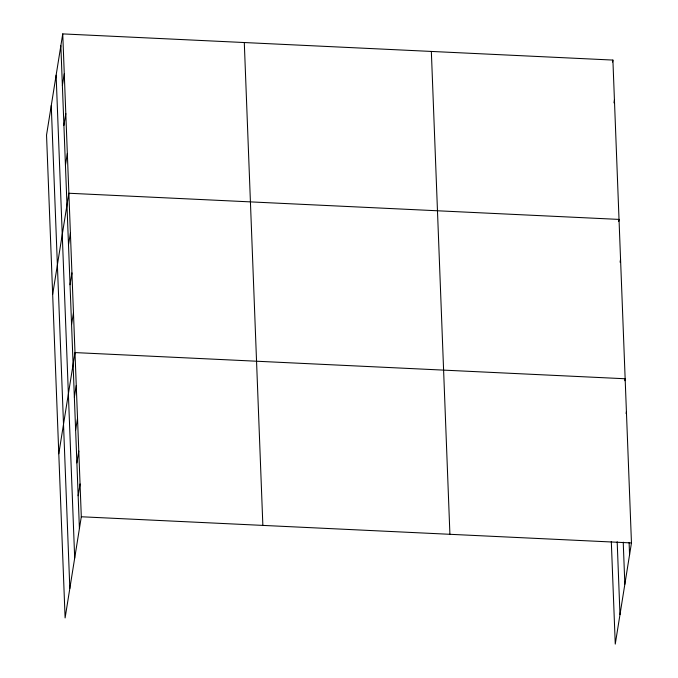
<?xml version="1.0" encoding="UTF-8"?>
<svg xmlns="http://www.w3.org/2000/svg" width="678" height="678" viewBox="0 0 678 678"><rect width="100%" height="100%" fill="white"/><g stroke="black" fill="none" stroke-linecap="round" stroke-linejoin="round"><path stroke-width="1.02" d="M62.74 33.9L46.536 135.066L65.105 617.929L81.309 516.763L62.74 33.9L612.895 60.071L631.464 542.934L615.26 644.1L611.31 541.493M62.376 85.555L64.274 73.733M63.91 125.388L65.808 113.573M65.444 165.229L67.334 153.406M52.664 294.413L68.868 193.247L619.022 219.409L618.709 221.384M68.503 244.902L70.402 233.079M70.037 284.735L71.936 272.92M71.571 324.576L73.461 312.753M58.791 453.76L74.995 352.585L625.15 378.756L624.836 380.722M74.368 397.24L76.258 385.426M75.631 430.081L77.521 418.258M76.894 462.913L78.784 451.09M78.148 495.745L80.046 483.931M612.581 62.037L612.895 60.071M613.954 102.861L614.429 99.903M620.082 262.2L620.556 259.25M626.099 413.563L626.413 411.588M81.309 516.763L631.464 542.934M629.099 542.434L629.574 554.748M623.226 542.163L624.845 584.233M617.183 541.764L619.98 614.615M431.344 51.435L449.912 534.298M244.292 42.536L262.861 525.399M60.85 45.723L79.411 528.577M56.121 75.207L74.69 558.07M51.257 105.582L69.826 588.445"/></g></svg>
